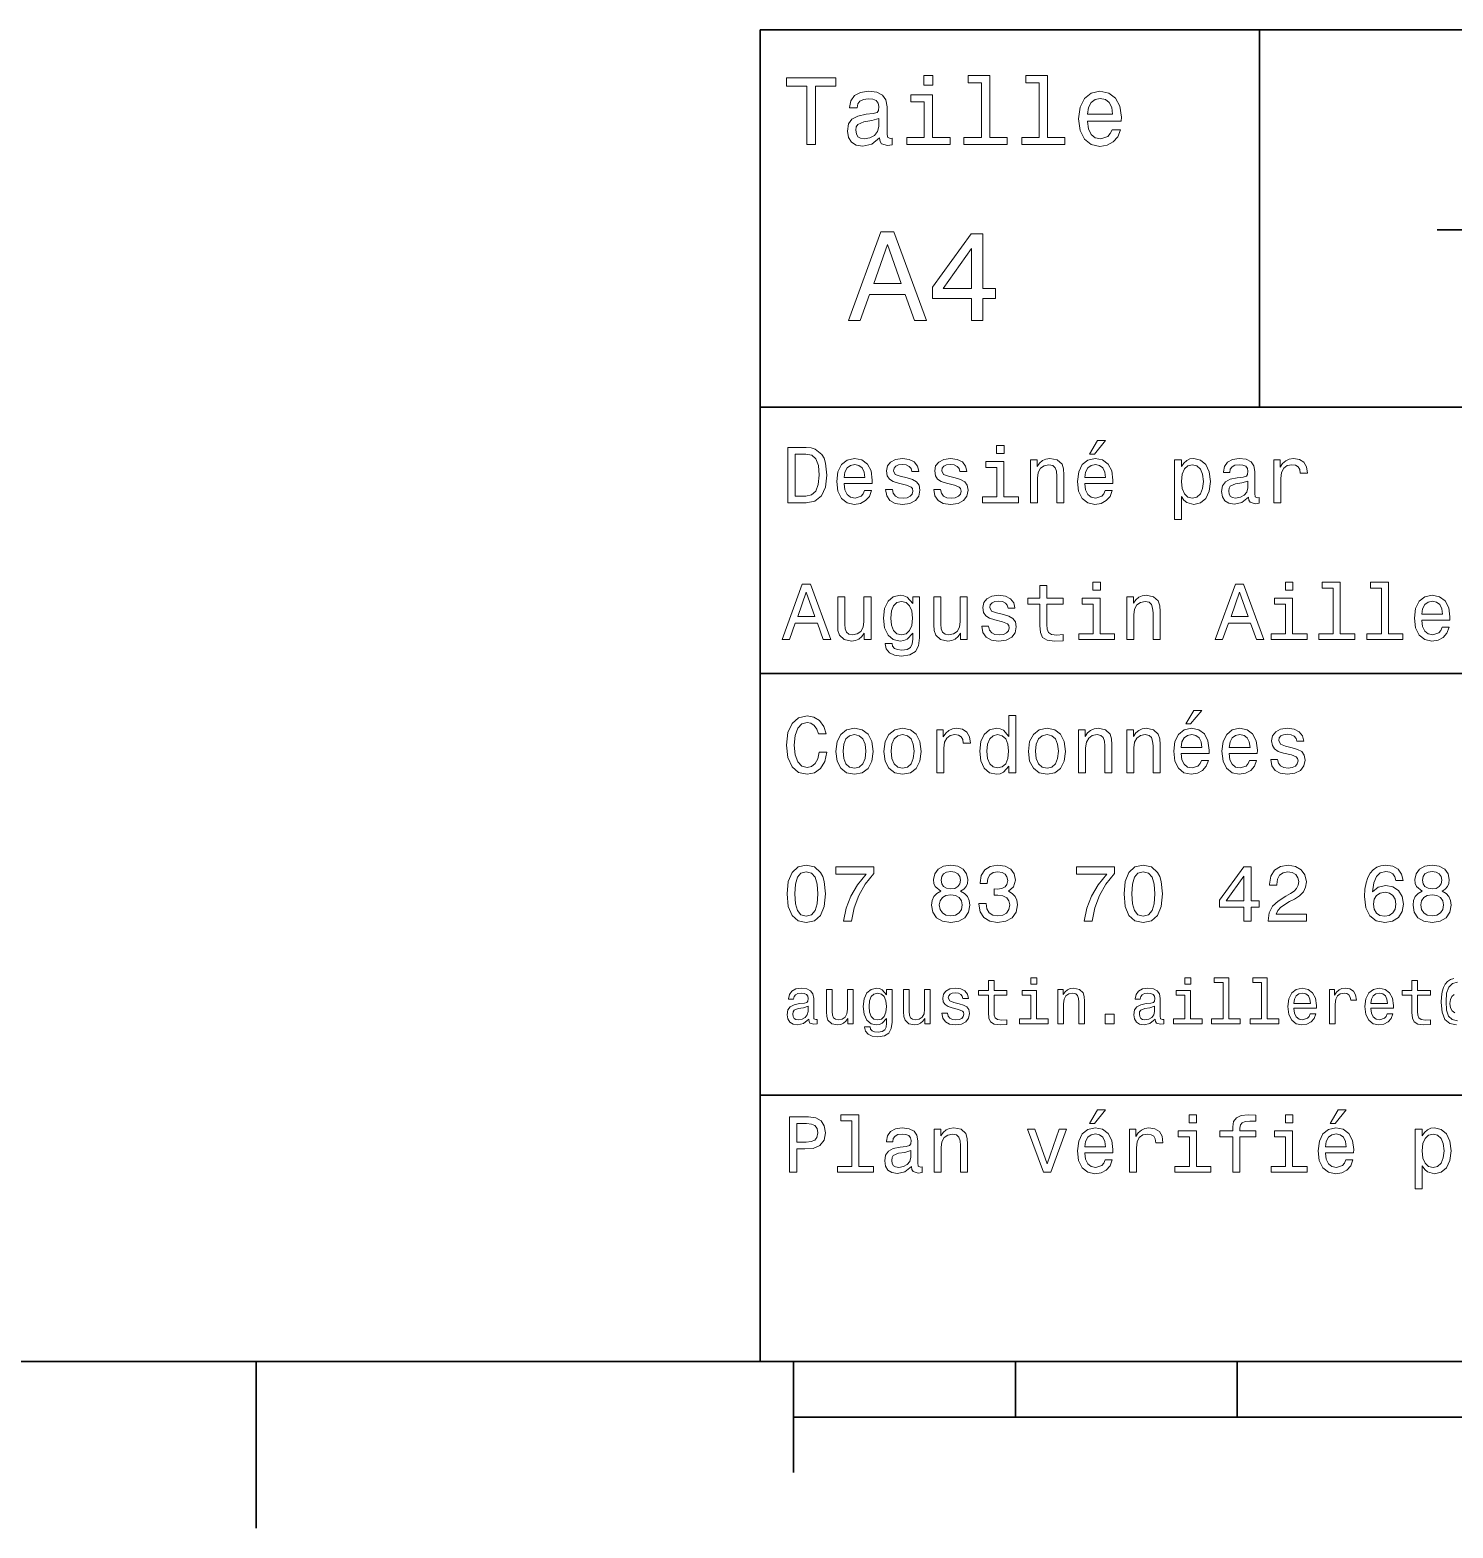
# Model space of a CAD drawing. Extents: x 0 to 297, y 0 to 210.
# Drawn here: x 64.1 to 128.2, y 2.5 to 70 of the extents above; entities that cross this region are included whole.
import ezdxf

# ---------------------------------------------------------------- set-up
doc = ezdxf.new("R2010")
doc.units = 0

msp = doc.modelspace()

# ---------------------------------------------------------------- linework, layer by layer
at = {"color": 7, "lineweight": 35}
for p, q in [((97, 10), (97, 70)), ((97, 70), (287, 70)), ((127.5, 61), (148.5, 61)), ((97, 53), (162, 53)), ((97, 41), (162, 41)), ((97, 22), (162, 22)), ((10, 10), (287, 10)), ((97, 10), (287, 10)), ((98.5, 7.5), (198.5, 7.5))]:
    msp.add_line(p, q, dxfattribs=at)
at = {"color": 7, "lineweight": 35, "ltscale": 0.425}
msp.add_line((119.5, 53), (119.5, 70), dxfattribs=at)
at = {"color": 7, "lineweight": 35, "ltscale": 0.1875}
msp.add_line((74.300003, 10), (74.300003, 2.5), dxfattribs=at)
at = {"color": 7, "lineweight": 35, "ltscale": 0.125}
msp.add_line((98.5, 10), (98.5, 5), dxfattribs=at)
at = {"color": 7, "lineweight": 35, "ltscale": 0.0625}
for p, q in [((108.5, 10), (108.5, 7.5)), ((118.5, 10), (118.5, 7.5))]:
    msp.add_line(p, q, dxfattribs=at)
at = {"color": 7, "lineweight": 13}
for points in [[(99.102303, 64.837173), (99.5, 64.837173), (99.5, 67.47406), (100.407784, 67.47406), (100.407784, 67.837173), (98.190201, 67.837173), (98.190201, 67.47406), (99.102303, 67.47406)], [(104.786743, 67.940918), (104.384727, 67.940918), (104.384727, 67.508644), (104.786743, 67.508644)], [(106.969742, 67.621033), (106.969742, 65.157059), (106.187317, 65.157059), (106.187317, 64.837173), (108.128242, 64.837173), (108.128242, 65.157059), (107.350143, 65.157059), (107.350143, 67.940918), (106.373199, 67.940918), (106.373199, 67.621033)], [(109.572044, 67.621033), (109.572044, 65.157059), (108.789627, 65.157059), (108.789627, 64.837173), (110.730545, 64.837173), (110.730545, 65.157059), (109.952454, 65.157059), (109.952454, 67.940918), (108.975502, 67.940918), (108.975502, 67.621033)], [(102.387611, 65.139771), (102.387611, 65.126801), (102.409225, 64.979828), (102.47406, 64.876076), (102.746399, 64.793945), (102.958214, 64.828529), (102.958214, 65.122475), (102.867432, 65.109505), (102.746399, 65.165703), (102.724785, 65.338615), (102.724785, 66.540344), (102.672913, 66.84726), (102.521614, 67.0634), (102.257927, 67.193085), (101.886169, 67.240631), (101.523056, 67.188759), (101.255043, 67.041786), (101.086456, 66.812675), (101.030258, 66.510086), (101.030258, 66.484146), (101.371758, 66.484146), (101.402016, 66.665703), (101.497116, 66.795387), (101.65274, 66.873199), (101.873199, 66.903458), (102.085014, 66.881844), (102.236313, 66.817001), (102.327087, 66.704605), (102.357346, 66.548988), (102.340057, 66.367432), (102.270897, 66.276657), (102.097984, 66.233429), (101.773773, 66.198845), (101.402016, 66.121033), (101.138329, 65.982704), (100.982712, 65.766571), (100.935158, 65.446686), (100.978386, 65.161385), (101.112389, 64.949562), (101.328529, 64.815559), (101.626801, 64.768013), (102.028816, 64.858788)], [(104.773773, 65.157059), (104.773773, 67.080688), (103.796829, 67.080688), (103.796829, 66.756485), (104.393372, 66.756485), (104.393372, 65.157059), (103.615273, 65.157059), (103.615273, 64.837173), (105.560516, 64.837173), (105.560516, 65.157059)], [(111.750717, 65.887604), (113.272339, 65.887604), (113.276657, 66.064842), (113.207497, 66.561958), (113.017288, 66.933716), (112.714699, 67.158501), (112.312683, 67.240631), (111.919312, 67.154175), (111.616714, 66.912102), (111.422188, 66.51873), (111.353027, 66), (111.41787, 65.4683), (111.612396, 65.079247), (111.91066, 64.837173), (112.299713, 64.755043), (112.636887, 64.811234), (112.913544, 64.958214), (113.116714, 65.191643), (113.233429, 65.502876), (112.857346, 65.502876), (112.779541, 65.329971), (112.667145, 65.200287), (112.34726, 65.096542), (112.100868, 65.144089), (111.914986, 65.295387), (111.793945, 65.541786), (111.750717, 65.874634)], [(111.750717, 66.207489), (111.798271, 66.50576), (111.914986, 66.726219), (112.092216, 66.860229), (112.325653, 66.907776), (112.554756, 66.860229), (112.731987, 66.726219), (112.840057, 66.50576), (112.878967, 66.207489)], [(102.344383, 65.649857), (102.292511, 65.425072), (102.154182, 65.252159), (101.946686, 65.139771), (101.691643, 65.100861), (101.527374, 65.122475), (101.41066, 65.191643), (101.337173, 65.312675), (101.315559, 65.481262), (101.332855, 65.632561), (101.402016, 65.740631), (101.678673, 65.861671), (102.028816, 65.913544), (102.344383, 66.017288)], [(100.982712, 56.9049), (101.51297, 56.9049), (101.933716, 58.080692), (103.530258, 58.080692), (103.951012, 56.9049), (104.492798, 56.9049), (103.028816, 60.910664), (102.440926, 60.910664)], [(106.521614, 56.9049), (107.040344, 56.9049), (107.040344, 57.896255), (107.610954, 57.896255), (107.610954, 58.357349), (107.040344, 58.357349), (107.040344, 60.818443), (106.515854, 60.818443), (104.763687, 58.403458), (104.763687, 57.896255), (106.521614, 57.896255)], [(102.118156, 58.570606), (102.734871, 60.334293), (103.351585, 58.570606)], [(105.247841, 58.357349), (106.521614, 60.149857), (106.521614, 58.357349)], [(111.84726, 50.88797), (112.059799, 50.88797), (112.560516, 51.500362), (112.207489, 51.500362)], [(99.080688, 51.190563), (98.248558, 51.190563), (98.248558, 48.690563), (99.080688, 48.690563), (99.473343, 48.769814), (99.765129, 49.011169), (99.945244, 49.40382), (100.010086, 49.940563), (99.952446, 50.488113), (99.880402, 50.70425), (99.779541, 50.877163), (99.487755, 51.111313), (99.296829, 51.168949)], [(99.055473, 50.891571), (99.329254, 50.837536), (99.516571, 50.671829), (99.628242, 50.376442), (99.664268, 49.940563), (99.624641, 49.519093), (99.51297, 49.223705), (99.322044, 49.047192), (99.055473, 48.989555), (98.583572, 48.989555), (98.583572, 50.891571)], [(100.784584, 49.565922), (102.052597, 49.565922), (102.056198, 49.713619), (101.998558, 50.127884), (101.840057, 50.437683), (101.587898, 50.625), (101.252884, 50.693443), (100.925072, 50.621399), (100.672913, 50.41967), (100.510803, 50.091862), (100.453171, 49.659584), (100.507202, 49.216499), (100.669312, 48.892292), (100.91787, 48.690563), (101.242073, 48.62212), (101.523056, 48.668949), (101.753601, 48.791428), (101.922913, 48.98595), (102.020172, 49.245319), (101.706772, 49.245319), (101.64193, 49.101227), (101.548271, 48.993156), (101.2817, 48.9067), (101.07637, 48.946327), (100.921471, 49.072407), (100.820602, 49.27774), (100.784584, 49.555115)], [(103.623199, 49.818085), (103.317001, 49.890129), (103.090057, 49.972984), (103.014412, 50.142292), (103.036026, 50.261169), (103.111671, 50.347622), (103.234146, 50.401657), (103.41066, 50.423271), (103.579971, 50.401657), (103.713257, 50.336815), (103.799713, 50.239555), (103.835732, 50.109871), (104.145531, 50.109871), (104.145531, 50.117077), (104.091499, 50.351227), (103.943802, 50.534943), (103.713257, 50.650219), (103.41066, 50.693443), (103.104469, 50.650219), (102.881126, 50.531342), (102.740631, 50.354828), (102.697403, 50.131485), (102.729828, 49.915348), (102.830688, 49.76405), (102.996399, 49.655983), (103.237755, 49.580334), (103.590775, 49.493877), (103.806915, 49.40382), (103.864555, 49.331772), (103.886169, 49.223705), (103.853745, 49.09042), (103.767288, 48.989555), (103.626801, 48.924713), (103.439484, 48.903099), (103.241356, 48.924713), (103.09726, 49.000362), (103, 49.122841), (102.960373, 49.292149), (102.654175, 49.292149), (102.704613, 49.003963), (102.852303, 48.795029), (103.086456, 48.668949), (103.41066, 48.62212), (103.749283, 48.668949), (103.997841, 48.795029), (104.149139, 48.996758), (104.203171, 49.259727), (104.163544, 49.486671), (104.051872, 49.641571), (103.868156, 49.742435)], [(105.791786, 49.818085), (105.485588, 49.890129), (105.258644, 49.972984), (105.182999, 50.142292), (105.204613, 50.261169), (105.280258, 50.347622), (105.40274, 50.401657), (105.579254, 50.423271), (105.748558, 50.401657), (105.881844, 50.336815), (105.9683, 50.239555), (106.004326, 50.109871), (106.314117, 50.109871), (106.314117, 50.117077), (106.260086, 50.351227), (106.112396, 50.534943), (105.881844, 50.650219), (105.579254, 50.693443), (105.273056, 50.650219), (105.049713, 50.531342), (104.909225, 50.354828), (104.865997, 50.131485), (104.898415, 49.915348), (104.999283, 49.76405), (105.164986, 49.655983), (105.406342, 49.580334), (105.759369, 49.493877), (105.975502, 49.40382), (106.033142, 49.331772), (106.054756, 49.223705), (106.022339, 49.09042), (105.935883, 48.989555), (105.795387, 48.924713), (105.60807, 48.903099), (105.409943, 48.924713), (105.265854, 49.000362), (105.168587, 49.122841), (105.12896, 49.292149), (104.822769, 49.292149), (104.873199, 49.003963), (105.020897, 48.795029), (105.255043, 48.668949), (105.579254, 48.62212), (105.91787, 48.668949), (106.166428, 48.795029), (106.317726, 48.996758), (106.371758, 49.259727), (106.33213, 49.486671), (106.220459, 49.641571), (106.036743, 49.742435)], [(107.992798, 51.27702), (107.657784, 51.27702), (107.657784, 50.916786), (107.992798, 50.916786)], [(109.181557, 48.690563), (109.498558, 48.690563), (109.498558, 49.807278), (109.530983, 50.063042), (109.635445, 50.250362), (109.797546, 50.365635), (110.013687, 50.408863), (110.1866, 50.372841), (110.29467, 50.275578), (110.348701, 50.113472), (110.366714, 49.897335), (110.366714, 48.690563), (110.683716, 48.690563), (110.683716, 49.962177), (110.669312, 50.217941), (110.604469, 50.430477), (110.39193, 50.625), (110.060516, 50.693443), (109.876801, 50.668228), (109.721901, 50.599785), (109.588615, 50.484512), (109.484146, 50.329613), (109.484146, 50.625), (109.181557, 50.625)], [(111.627518, 49.565922), (112.895531, 49.565922), (112.899132, 49.713619), (112.841499, 50.127884), (112.682999, 50.437683), (112.430832, 50.625), (112.095825, 50.693443), (111.768013, 50.621399), (111.515854, 50.41967), (111.353745, 50.091862), (111.296112, 49.659584), (111.350143, 49.216499), (111.512245, 48.892292), (111.760803, 48.690563), (112.085014, 48.62212), (112.365997, 48.668949), (112.596542, 48.791428), (112.765854, 48.98595), (112.863113, 49.245319), (112.549713, 49.245319), (112.484871, 49.101227), (112.391212, 48.993156), (112.124641, 48.9067), (111.919312, 48.946327), (111.764412, 49.072407), (111.663544, 49.27774), (111.627518, 49.555115)], [(115.986313, 50.326012), (115.986313, 50.625), (115.669312, 50.625), (115.669312, 47.941284), (115.986313, 47.941284), (115.986313, 48.98595), (116.097984, 48.816643), (116.22406, 48.704971), (116.541069, 48.62212), (116.843658, 48.690563), (117.081413, 48.895893), (117.236313, 49.2201), (117.293945, 49.659584), (117.236313, 50.095463), (117.081413, 50.41967), (116.843658, 50.621399), (116.541069, 50.693443), (116.368156, 50.671829), (116.220459, 50.603386), (116.094383, 50.488113)], [(119.005043, 48.942726), (119.005043, 48.931919), (119.023056, 48.809441), (119.077087, 48.722984), (119.304031, 48.654541), (119.480545, 48.683357), (119.480545, 48.928314), (119.4049, 48.917507), (119.304031, 48.96434), (119.286026, 49.108429), (119.286026, 50.109871), (119.242798, 50.365635), (119.116714, 50.54575), (118.896973, 50.65382), (118.587173, 50.693443), (118.284584, 50.650219), (118.061241, 50.52774), (117.920746, 50.336815), (117.873917, 50.084656), (117.873917, 50.063042), (118.158501, 50.063042), (118.183716, 50.21434), (118.26297, 50.322407), (118.392654, 50.387249), (118.57637, 50.412464), (118.752884, 50.394455), (118.878967, 50.34042), (118.954613, 50.246758), (118.979828, 50.117077), (118.965416, 49.965778), (118.907784, 49.890129), (118.763687, 49.854107), (118.493515, 49.825291), (118.183716, 49.760448), (117.963974, 49.645176), (117.834297, 49.465057), (117.79467, 49.19849), (117.830688, 48.960735), (117.942368, 48.784222), (118.122482, 48.67255), (118.37104, 48.632927), (118.706055, 48.708576)], [(120.143372, 48.690563), (120.460373, 48.690563), (120.460373, 49.796471), (120.492798, 50.063042), (120.590057, 50.253963), (120.748558, 50.369236), (120.961098, 50.408863), (121.119598, 50.383648), (121.238472, 50.3116), (121.310516, 50.189121), (121.335739, 50.023415), (121.656342, 50.023415), (121.613113, 50.315205), (121.49424, 50.524136), (121.296112, 50.650219), (121.02594, 50.693443), (120.842224, 50.664627), (120.683716, 50.592579), (120.543228, 50.4701), (120.431557, 50.304398), (120.431557, 50.625), (120.143372, 50.625)], [(100.784584, 49.832493), (100.824211, 50.081055), (100.921471, 50.264771), (101.069168, 50.376442), (101.263687, 50.416069), (101.454613, 50.376442), (101.602303, 50.264771), (101.69236, 50.081055), (101.724785, 49.832493)], [(107.981987, 48.957134), (107.981987, 50.560158), (107.16787, 50.560158), (107.16787, 50.289986), (107.664986, 50.289986), (107.664986, 48.957134), (107.016571, 48.957134), (107.016571, 48.690563), (108.637611, 48.690563), (108.637611, 48.957134)], [(111.627518, 49.832493), (111.667145, 50.081055), (111.764412, 50.264771), (111.912102, 50.376442), (112.106628, 50.416069), (112.297546, 50.376442), (112.445244, 50.264771), (112.535301, 50.081055), (112.567726, 49.832493)], [(116.48703, 48.9067), (116.274498, 48.953533), (116.119598, 49.097622), (116.022339, 49.331772), (115.989914, 49.659584), (116.022339, 49.983791), (116.119598, 50.217941), (116.274498, 50.358429), (116.48703, 50.408863), (116.681557, 50.358429), (116.836456, 50.21434), (116.933716, 49.98019), (116.969742, 49.659584), (116.933716, 49.335377), (116.836456, 49.097622), (116.681557, 48.953533)], [(118.969025, 49.367798), (118.925797, 49.180477), (118.810516, 49.036385), (118.637611, 48.942726), (118.425072, 48.910305), (118.288185, 48.928314), (118.190926, 48.98595), (118.129684, 49.086815), (118.111671, 49.227306), (118.126083, 49.353386), (118.183716, 49.443443), (118.414268, 49.544312), (118.706055, 49.587536), (118.969025, 49.673992)], [(97.989197, 42.530979), (98.320602, 42.530979), (98.583572, 43.26585), (99.581413, 43.26585), (99.844383, 42.530979), (100.182999, 42.530979), (99.268013, 45.03458), (98.900574, 45.03458)], [(98.698845, 43.572044), (99.084297, 44.674351), (99.469742, 43.572044)], [(109.606628, 44.130402), (109.606628, 43.161381), (109.628242, 42.84798), (109.729111, 42.631844), (109.930832, 42.505764), (110.273056, 42.462536), (110.647697, 42.480545), (110.647697, 42.754322), (110.373917, 42.732708), (110.125359, 42.761528), (109.992073, 42.851585), (109.934441, 43.00288), (109.92363, 43.215416), (109.92363, 44.130402), (110.647697, 44.130402), (110.647697, 44.400574), (109.92363, 44.400574), (109.92363, 44.966137), (109.606628, 44.966137), (109.606628, 44.400574), (109.059074, 44.400574), (109.059074, 44.130402)], [(112.329971, 45.117435), (111.994957, 45.117435), (111.994957, 44.757202), (112.329971, 44.757202)], [(117.506485, 42.530979), (117.837898, 42.530979), (118.100868, 43.26585), (119.098701, 43.26585), (119.361671, 42.530979), (119.700287, 42.530979), (118.785301, 45.03458), (118.41787, 45.03458)], [(118.216141, 43.572044), (118.601585, 44.674351), (118.98703, 43.572044)], [(121.004326, 45.117435), (120.669312, 45.117435), (120.669312, 44.757202), (121.004326, 44.757202)], [(122.823486, 44.850864), (122.823486, 42.79755), (122.171471, 42.79755), (122.171471, 42.530979), (123.78891, 42.530979), (123.78891, 42.79755), (123.140488, 42.79755), (123.140488, 45.117435), (122.32637, 45.117435), (122.32637, 44.850864)], [(124.992081, 44.850864), (124.992081, 42.79755), (124.340057, 42.79755), (124.340057, 42.530979), (125.957497, 42.530979), (125.957497, 42.79755), (125.309082, 42.79755), (125.309082, 45.117435), (124.494965, 45.117435), (124.494965, 44.850864)], [(101.998558, 44.465416), (101.681557, 44.465416), (101.681557, 43.348701), (101.645531, 43.089336), (101.541069, 42.902016), (101.37896, 42.786743), (101.166428, 42.750721), (100.997116, 42.779537), (100.889046, 42.865993), (100.827812, 43.013687), (100.8134, 43.222622), (100.8134, 44.465416), (100.496399, 44.465416), (100.496399, 43.193802), (100.507202, 42.938038), (100.575645, 42.725502), (100.784584, 42.530979), (101.119598, 42.462536), (101.299713, 42.487751), (101.454613, 42.552593), (101.587898, 42.664265), (101.695969, 42.826366), (101.695969, 42.530979), (101.998558, 42.530979)], [(104.181557, 42.617435), (104.181557, 44.465416), (103.87896, 44.465416), (103.87896, 44.152016), (103.630402, 44.4366), (103.479111, 44.508644), (103.309799, 44.533859), (103.003601, 44.461815), (102.765854, 44.260086), (102.610954, 43.935879), (102.556915, 43.5), (102.610954, 43.060516), (102.765854, 42.736309), (103.003601, 42.530979), (103.309799, 42.462536), (103.482712, 42.487751), (103.626801, 42.552593), (103.87896, 42.826366), (103.87896, 42.552593), (103.850143, 42.336456), (103.770897, 42.181557), (103.619598, 42.091499), (103.392654, 42.059078), (103.194527, 42.080692), (103.054031, 42.134727), (102.971184, 42.228386), (102.945969, 42.354465), (102.639771, 42.354465), (102.639771, 42.340057), (102.6866, 42.109509), (102.830688, 41.9366), (103.061241, 41.824928), (103.374641, 41.785301), (103.749283, 41.839336), (103.997841, 41.990635), (104.138329, 42.253601)], [(102.884727, 43.5), (102.917145, 43.820606), (103.014412, 44.058357), (103.165703, 44.198845), (103.367432, 44.249279), (103.579971, 44.198845), (103.738472, 44.058357), (103.835732, 43.820606), (103.871758, 43.5), (103.835732, 43.172188), (103.738472, 42.938038), (103.579971, 42.793949), (103.367432, 42.747116), (103.165703, 42.793949), (103.014412, 42.938038), (102.917145, 43.175793)], [(106.335739, 44.465416), (106.01873, 44.465416), (106.01873, 43.348701), (105.982712, 43.089336), (105.878242, 42.902016), (105.716141, 42.786743), (105.503601, 42.750721), (105.334297, 42.779537), (105.226227, 42.865993), (105.164986, 43.013687), (105.150574, 43.222622), (105.150574, 44.465416), (104.833572, 44.465416), (104.833572, 43.193802), (104.844383, 42.938038), (104.912827, 42.725502), (105.121758, 42.530979), (105.456772, 42.462536), (105.636887, 42.487751), (105.791786, 42.552593), (105.925072, 42.664265), (106.033142, 42.826366), (106.033142, 42.530979), (106.335739, 42.530979)], [(107.960373, 43.658501), (107.654175, 43.730545), (107.427231, 43.8134), (107.351585, 43.982708), (107.373199, 44.101585), (107.448845, 44.188038), (107.571327, 44.242073), (107.747841, 44.263687), (107.917145, 44.242073), (108.05043, 44.177231), (108.136887, 44.079971), (108.172913, 43.950287), (108.482712, 43.950287), (108.482712, 43.957493), (108.428673, 44.191643), (108.280983, 44.375359), (108.05043, 44.490635), (107.747841, 44.533859), (107.441643, 44.490635), (107.2183, 44.371758), (107.077812, 44.195244), (107.034584, 43.971901), (107.067001, 43.755764), (107.16787, 43.604465), (107.333572, 43.496399), (107.574928, 43.42075), (107.927956, 43.334293), (108.144089, 43.244236), (108.201729, 43.172188), (108.223343, 43.064121), (108.190926, 42.930836), (108.104469, 42.829971), (107.963974, 42.765129), (107.776657, 42.743515), (107.578529, 42.765129), (107.434441, 42.840778), (107.337173, 42.963257), (107.297546, 43.132565), (106.991356, 43.132565), (107.041786, 42.844379), (107.189484, 42.635445), (107.42363, 42.509365), (107.747841, 42.462536), (108.086456, 42.509365), (108.335014, 42.635445), (108.486313, 42.837173), (108.540344, 43.100143), (108.500717, 43.327087), (108.389053, 43.481987), (108.20533, 43.582851)], [(112.319168, 42.79755), (112.319168, 44.400574), (111.505043, 44.400574), (111.505043, 44.130402), (112.002159, 44.130402), (112.002159, 42.79755), (111.353745, 42.79755), (111.353745, 42.530979), (112.974785, 42.530979), (112.974785, 42.79755)], [(113.51873, 42.530979), (113.835732, 42.530979), (113.835732, 43.647694), (113.868156, 43.903458), (113.972626, 44.090778), (114.134727, 44.206051), (114.350861, 44.249279), (114.523773, 44.213257), (114.631844, 44.115993), (114.685883, 43.953888), (114.703888, 43.737751), (114.703888, 42.530979), (115.020889, 42.530979), (115.020889, 43.802593), (115.006485, 44.058357), (114.941643, 44.270893), (114.729111, 44.465416), (114.39769, 44.533859), (114.213974, 44.508644), (114.059082, 44.440201), (113.925789, 44.324928), (113.821327, 44.170029), (113.821327, 44.465416), (113.51873, 44.465416)], [(120.993515, 42.79755), (120.993515, 44.400574), (120.179398, 44.400574), (120.179398, 44.130402), (120.676514, 44.130402), (120.676514, 42.79755), (120.028099, 42.79755), (120.028099, 42.530979), (121.649139, 42.530979), (121.649139, 42.79755)], [(126.80764, 43.406338), (128.075653, 43.406338), (128.079254, 43.554035), (128.021622, 43.9683), (127.863113, 44.278099), (127.610954, 44.465416), (127.27594, 44.533859), (126.948135, 44.461815), (126.695969, 44.260086), (126.533867, 43.932278), (126.476227, 43.5), (126.530266, 43.056915), (126.692368, 42.732708), (126.940926, 42.530979), (127.265137, 42.462536), (127.546112, 42.509365), (127.776657, 42.631844), (127.945969, 42.826366), (128.043228, 43.085735), (127.729828, 43.085735), (127.664993, 42.941643), (127.571327, 42.833572), (127.304756, 42.747116), (127.099426, 42.786743), (126.944527, 42.912823), (126.843666, 43.118156), (126.80764, 43.395531)], [(126.80764, 43.672909), (126.847267, 43.921471), (126.944527, 44.105186), (127.092224, 44.216858), (127.286743, 44.256485), (127.477669, 44.216858), (127.625366, 44.105186), (127.715424, 43.921471), (127.747841, 43.672909)], [(116.184441, 38.728386), (116.396973, 38.728386), (116.897697, 39.340778), (116.54467, 39.340778)], [(99.66787, 37.460373), (99.595818, 37.15778), (99.476944, 36.941643), (99.311241, 36.808357), (99.116714, 36.765129), (98.882568, 36.829971), (98.698845, 37.024494), (98.57637, 37.341499), (98.536743, 37.780979), (98.57637, 38.216858), (98.695244, 38.537464), (98.87896, 38.731987), (99.116714, 38.80043), (99.289627, 38.764408), (99.437317, 38.663544), (99.552597, 38.501442), (99.631844, 38.278099), (99.97406, 38.278099), (99.865997, 38.620316), (99.678673, 38.879681), (99.422913, 39.041786), (99.116714, 39.099422), (98.734871, 39.009365), (98.443085, 38.757202), (98.25576, 38.342937), (98.190926, 37.780979), (98.25576, 37.219021), (98.443085, 36.804756), (98.734871, 36.548992), (99.116714, 36.462536), (99.451729, 36.530979), (99.721901, 36.721901), (99.912827, 37.035301), (100.013687, 37.460373)], [(100.413544, 37.496399), (100.471184, 37.056915), (100.636887, 36.732708), (100.899857, 36.530979), (101.252884, 36.462536), (101.602303, 36.530979), (101.865273, 36.729107), (102.030983, 37.053314), (102.092216, 37.496399), (102.030983, 37.935879), (101.865273, 38.263687), (101.602303, 38.461815), (101.252884, 38.533859), (100.899857, 38.461815), (100.636887, 38.260086), (100.471184, 37.935879)], [(102.58213, 37.496399), (102.639771, 37.056915), (102.805473, 36.732708), (103.068443, 36.530979), (103.421471, 36.462536), (103.770897, 36.530979), (104.033859, 36.729107), (104.19957, 37.053314), (104.260803, 37.496399), (104.19957, 37.935879), (104.033859, 38.263687), (103.770897, 38.461815), (103.421471, 38.533859), (103.068443, 38.461815), (102.805473, 38.260086), (102.639771, 37.935879)], [(104.963257, 36.530979), (105.280258, 36.530979), (105.280258, 37.636887), (105.312683, 37.903458), (105.409943, 38.094379), (105.568443, 38.209652), (105.780983, 38.249279), (105.939484, 38.224064), (106.058357, 38.152016), (106.130402, 38.029537), (106.155617, 37.863831), (106.476227, 37.863831), (106.432999, 38.155621), (106.314117, 38.364552), (106.115997, 38.490635), (105.845825, 38.533859), (105.662102, 38.505043), (105.503601, 38.432995), (105.363113, 38.310516), (105.251442, 38.144814), (105.251442, 38.465416), (104.963257, 38.465416)], [(108.201729, 36.829971), (108.201729, 36.530979), (108.51873, 36.530979), (108.51873, 39.117435), (108.20533, 39.117435), (108.20533, 38.170029), (107.963974, 38.443802), (107.816284, 38.508644), (107.646973, 38.533859), (107.340775, 38.461815), (107.103027, 38.260086), (106.948128, 37.935879), (106.894089, 37.5), (106.948128, 37.064121), (107.103027, 36.736309), (107.340775, 36.530979), (107.646973, 36.462536), (107.816284, 36.487751), (107.967575, 36.552593)], [(109.087898, 37.496399), (109.145531, 37.056915), (109.311241, 36.732708), (109.574203, 36.530979), (109.927231, 36.462536), (110.276657, 36.530979), (110.539627, 36.729107), (110.70533, 37.053314), (110.766571, 37.496399), (110.70533, 37.935879), (110.539627, 38.263687), (110.276657, 38.461815), (109.927231, 38.533859), (109.574203, 38.461815), (109.311241, 38.260086), (109.145531, 37.935879)], [(111.350143, 36.530979), (111.667145, 36.530979), (111.667145, 37.647694), (111.69957, 37.903458), (111.804031, 38.090778), (111.966141, 38.206051), (112.182274, 38.249279), (112.355186, 38.213257), (112.463257, 38.115993), (112.517288, 37.953888), (112.535301, 37.737751), (112.535301, 36.530979), (112.852303, 36.530979), (112.852303, 37.802593), (112.837898, 38.058357), (112.773056, 38.270893), (112.560516, 38.465416), (112.229103, 38.533859), (112.045387, 38.508644), (111.890488, 38.440201), (111.757202, 38.324928), (111.65274, 38.170029), (111.65274, 38.465416), (111.350143, 38.465416)], [(113.51873, 36.530979), (113.835732, 36.530979), (113.835732, 37.647694), (113.868156, 37.903458), (113.972626, 38.090778), (114.134727, 38.206051), (114.350861, 38.249279), (114.523773, 38.213257), (114.631844, 38.115993), (114.685883, 37.953888), (114.703888, 37.737751), (114.703888, 36.530979), (115.020889, 36.530979), (115.020889, 37.802593), (115.006485, 38.058357), (114.941643, 38.270893), (114.729111, 38.465416), (114.39769, 38.533859), (114.213974, 38.508644), (114.059082, 38.440201), (113.925789, 38.324928), (113.821327, 38.170029), (113.821327, 38.465416), (113.51873, 38.465416)], [(115.964699, 37.406338), (117.232712, 37.406338), (117.236313, 37.554035), (117.178673, 37.9683), (117.020172, 38.278099), (116.768013, 38.465416), (116.432999, 38.533859), (116.105186, 38.461815), (115.853027, 38.260086), (115.690918, 37.932278), (115.633286, 37.5), (115.687317, 37.056915), (115.849426, 36.732708), (116.097984, 36.530979), (116.422188, 36.462536), (116.703171, 36.509365), (116.933716, 36.631844), (117.103027, 36.826366), (117.200287, 37.085735), (116.886887, 37.085735), (116.822044, 36.941643), (116.728386, 36.833572), (116.461815, 36.747116), (116.256485, 36.786743), (116.101585, 36.912823), (116.000717, 37.118156), (115.964699, 37.395531)], [(118.133286, 37.406338), (119.401299, 37.406338), (119.4049, 37.554035), (119.34726, 37.9683), (119.188766, 38.278099), (118.9366, 38.465416), (118.601585, 38.533859), (118.273773, 38.461815), (118.021614, 38.260086), (117.859512, 37.932278), (117.801872, 37.5), (117.855911, 37.056915), (118.018013, 36.732708), (118.266571, 36.530979), (118.590775, 36.462536), (118.871758, 36.509365), (119.10231, 36.631844), (119.271614, 36.826366), (119.368881, 37.085735), (119.055481, 37.085735), (118.990631, 36.941643), (118.896973, 36.833572), (118.630402, 36.747116), (118.425072, 36.786743), (118.270172, 36.912823), (118.169312, 37.118156), (118.133286, 37.395531)], [(120.971901, 37.658501), (120.66571, 37.730545), (120.438766, 37.8134), (120.363113, 37.982708), (120.384727, 38.101585), (120.460373, 38.188038), (120.582855, 38.242073), (120.759369, 38.263687), (120.92868, 38.242073), (121.061966, 38.177231), (121.148415, 38.079971), (121.184441, 37.950287), (121.49424, 37.950287), (121.49424, 37.957493), (121.440201, 38.191643), (121.292511, 38.375359), (121.061966, 38.490635), (120.759369, 38.533859), (120.453171, 38.490635), (120.229828, 38.371758), (120.08934, 38.195244), (120.046112, 37.971901), (120.078529, 37.755764), (120.179398, 37.604465), (120.3451, 37.496399), (120.586456, 37.42075), (120.939484, 37.334293), (121.155624, 37.244236), (121.213257, 37.172188), (121.234871, 37.064121), (121.202454, 36.930836), (121.115997, 36.829971), (120.97551, 36.765129), (120.788185, 36.743515), (120.590057, 36.765129), (120.445969, 36.840778), (120.348709, 36.963257), (120.309082, 37.132565), (120.002884, 37.132565), (120.053314, 36.844379), (120.201012, 36.635445), (120.435158, 36.509365), (120.759369, 36.462536), (121.097984, 36.509365), (121.346542, 36.635445), (121.497841, 36.837173), (121.551872, 37.100143), (121.512253, 37.327087), (121.400574, 37.481987), (121.216858, 37.582851)], [(100.737755, 37.5), (100.770172, 37.824207), (100.87104, 38.058357), (101.033142, 38.20245), (101.252884, 38.25288), (101.469017, 38.20245), (101.631126, 38.061958), (101.731987, 37.824207), (101.768013, 37.5), (101.731987, 37.172188), (101.631126, 36.934437), (101.469017, 36.790344), (101.252884, 36.743515), (101.033142, 36.790344), (100.87104, 36.934437), (100.770172, 37.172188)], [(102.906342, 37.5), (102.938759, 37.824207), (103.039627, 38.058357), (103.201729, 38.20245), (103.421471, 38.25288), (103.637611, 38.20245), (103.799713, 38.061958), (103.900574, 37.824207), (103.9366, 37.5), (103.900574, 37.172188), (103.799713, 36.934437), (103.637611, 36.790344), (103.421471, 36.743515), (103.201729, 36.790344), (103.039627, 36.934437), (102.938759, 37.172188)], [(107.701012, 38.249279), (107.909943, 38.198845), (108.068443, 38.058357), (108.162102, 37.824207), (108.198128, 37.5), (108.162102, 37.172188), (108.068443, 36.938038), (107.909943, 36.793949), (107.701012, 36.747116), (107.502884, 36.793949), (107.351585, 36.938038), (107.250717, 37.175793), (107.2183, 37.5), (107.250717, 37.820606), (107.351585, 38.054756), (107.502884, 38.198845)], [(109.412102, 37.5), (109.444527, 37.824207), (109.545387, 38.058357), (109.707489, 38.20245), (109.927231, 38.25288), (110.143372, 38.20245), (110.305473, 38.061958), (110.406342, 37.824207), (110.44236, 37.5), (110.406342, 37.172188), (110.305473, 36.934437), (110.143372, 36.790344), (109.927231, 36.743515), (109.707489, 36.790344), (109.545387, 36.934437), (109.444527, 37.172188)], [(115.964699, 37.672909), (116.004318, 37.921471), (116.101585, 38.105186), (116.249283, 38.216858), (116.443802, 38.256485), (116.634727, 38.216858), (116.782425, 38.105186), (116.872482, 37.921471), (116.9049, 37.672909)], [(118.133286, 37.672909), (118.172913, 37.921471), (118.270172, 38.105186), (118.41787, 38.216858), (118.612396, 38.256485), (118.803314, 38.216858), (118.951012, 38.105186), (119.041069, 37.921471), (119.073486, 37.672909)], [(98.216141, 31.071325), (98.270172, 30.505762), (98.439484, 30.102304), (98.709656, 29.857347), (99.084297, 29.778097), (99.45533, 29.857347), (99.725502, 30.102304), (99.891212, 30.505762), (99.948845, 31.071325), (99.891212, 31.633286), (99.822769, 31.856628), (99.725502, 32.040344), (99.45533, 32.285301), (99.084297, 32.368156), (98.709656, 32.285301), (98.439484, 32.036743), (98.270172, 31.633286)], [(98.561958, 31.071325), (98.590775, 31.507204), (98.680832, 31.820604), (98.842941, 32.004322), (99.084297, 32.069164), (99.322044, 32.004322), (99.484146, 31.820604), (99.574211, 31.507204), (99.603027, 31.071325), (99.574211, 30.631844), (99.484146, 30.318443), (99.322044, 30.134726), (99.084297, 30.073486), (98.842941, 30.134726), (98.680832, 30.318443), (98.590775, 30.631844)], [(100.752159, 29.850143), (101.115997, 29.850143), (101.234871, 30.444523), (101.443802, 30.999279), (101.739197, 31.514408), (102.124641, 31.997118), (102.124641, 32.296108), (100.409943, 32.296108), (100.409943, 31.9683), (101.778816, 31.9683), (101.382568, 31.481987), (101.083572, 30.974062), (100.874641, 30.433718)], [(105.143372, 31.197405), (104.959656, 31.09654), (104.833572, 30.956051), (104.754326, 30.779539), (104.729111, 30.567001), (104.786743, 30.246397), (104.952454, 29.997837), (105.222626, 29.839336), (105.590057, 29.778097), (105.953888, 29.839336), (106.22406, 29.997837), (106.389771, 30.246397), (106.451012, 30.567001), (106.422188, 30.779539), (106.346542, 30.956051), (106.216858, 31.09654), (106.036743, 31.197405), (106.180832, 31.283861), (106.2817, 31.402737), (106.342941, 31.546829), (106.364555, 31.723343), (106.306915, 31.979107), (106.155617, 32.184437), (105.91066, 32.317722), (105.590057, 32.368156), (105.265854, 32.317722), (105.020897, 32.184437), (104.865997, 31.979107), (104.811958, 31.723343), (104.829971, 31.546829), (104.891212, 31.402737)], [(105.154182, 31.694523), (105.182999, 31.853025), (105.269455, 31.975504), (105.406342, 32.051151), (105.590057, 32.079971), (105.770172, 32.051151), (105.907059, 31.975504), (105.993515, 31.853025), (106.02594, 31.694523), (105.993515, 31.532419), (105.907059, 31.40634), (105.770172, 31.323486), (105.590057, 31.298271), (105.406342, 31.327089), (105.269455, 31.40634), (105.182999, 31.532419)], [(106.850861, 30.635447), (106.850861, 30.610229), (106.908501, 30.264408), (107.077812, 30.005043), (107.344383, 29.839336), (107.697403, 29.778097), (108.072044, 29.839336), (108.353027, 29.997837), (108.533142, 30.25), (108.597984, 30.574207), (108.569168, 30.786743), (108.489914, 30.959654), (108.360229, 31.092939), (108.187317, 31.190201), (108.421471, 31.384726), (108.504326, 31.694523), (108.450287, 31.975504), (108.295387, 32.188038), (108.043228, 32.321323), (107.697403, 32.368156), (107.373199, 32.310516), (107.124641, 32.152016), (106.96254, 31.899855), (106.908501, 31.56484), (106.908501, 31.539625), (107.229111, 31.539625), (107.257927, 31.770172), (107.351585, 31.935879), (107.502884, 32.036743), (107.715416, 32.072765), (107.90274, 32.043949), (108.039627, 31.9683), (108.122482, 31.845821), (108.1549, 31.680115), (108.122482, 31.503601), (108.036026, 31.384726), (107.884727, 31.312679), (107.679398, 31.291065), (107.538902, 31.294668), (107.538902, 31.010086), (107.715416, 31.01729), (107.94236, 30.984869), (108.111671, 30.898415), (108.21254, 30.757925), (108.248558, 30.574207), (108.208931, 30.365273), (108.104469, 30.210375), (107.938759, 30.113111), (107.719017, 30.08069), (107.492073, 30.116714), (107.32637, 30.224783), (107.221901, 30.397694), (107.182274, 30.635447)], [(111.5951, 29.850143), (111.958931, 29.850143), (112.077812, 30.444523), (112.286743, 30.999279), (112.58213, 31.514408), (112.967575, 31.997118), (112.967575, 32.296108), (111.252884, 32.296108), (111.252884, 31.9683), (112.621758, 31.9683), (112.225502, 31.481987), (111.926514, 30.974062), (111.717575, 30.433718)], [(113.396255, 31.071325), (113.450287, 30.505762), (113.619598, 30.102304), (113.889771, 29.857347), (114.264404, 29.778097), (114.635445, 29.857347), (114.905617, 30.102304), (115.071327, 30.505762), (115.12896, 31.071325), (115.071327, 31.633286), (115.002884, 31.856628), (114.905617, 32.040344), (114.635445, 32.285301), (114.264404, 32.368156), (113.889771, 32.285301), (113.619598, 32.036743), (113.450287, 31.633286)], [(113.742073, 31.071325), (113.770889, 31.507204), (113.860947, 31.820604), (114.023056, 32.004322), (114.264404, 32.069164), (114.502159, 32.004322), (114.664261, 31.820604), (114.754318, 31.507204), (114.783142, 31.071325), (114.754318, 30.631844), (114.664261, 30.318443), (114.502159, 30.134726), (114.264404, 30.073486), (114.023056, 30.134726), (113.860947, 30.318443), (113.770889, 30.631844)], [(118.799713, 29.850143), (119.123917, 29.850143), (119.123917, 30.46974), (119.480545, 30.46974), (119.480545, 30.757925), (119.123917, 30.757925), (119.123917, 32.296108), (118.796112, 32.296108), (117.701012, 30.786743), (117.701012, 30.46974), (118.799713, 30.46974)], [(118.003601, 30.757925), (118.799713, 31.878241), (118.799713, 30.757925)], [(119.891212, 29.850143), (121.609512, 29.850143), (121.609512, 30.159943), (120.251442, 30.159943), (120.327087, 30.32925), (120.456772, 30.46974), (120.856628, 30.725504), (121.069168, 30.833572), (121.306915, 30.988472), (121.476227, 31.168587), (121.573486, 31.381123), (121.609512, 31.622478), (121.548271, 31.925072), (121.378967, 32.162823), (121.119598, 32.314121), (120.784584, 32.368156), (120.438766, 32.306915), (120.175797, 32.137608), (120.006485, 31.867435), (119.948853, 31.510807), (119.948853, 31.460375), (120.276657, 31.460375), (120.276657, 31.489193), (120.309082, 31.73415), (120.406342, 31.914265), (120.561241, 32.029537), (120.766571, 32.069164), (120.97551, 32.033142), (121.130402, 31.943083), (121.23127, 31.802593), (121.267288, 31.62608), (121.242081, 31.460375), (121.17363, 31.319883), (121.058357, 31.197405), (120.899857, 31.089336), (120.687317, 30.974062), (120.334297, 30.750719), (120.085739, 30.512968), (119.938042, 30.224783), (119.891212, 29.86095)], [(125.971909, 31.676512), (125.903458, 31.9683), (125.744965, 32.184437), (125.5, 32.321323), (125.182999, 32.368156), (124.970467, 32.342937), (124.786743, 32.274494), (124.624641, 32.162823), (124.487755, 32.004322), (124.379684, 31.806194), (124.300438, 31.56484), (124.25, 31.280258), (124.235596, 30.959654), (124.293228, 30.448126), (124.469742, 30.077089), (124.754326, 29.853746), (125.143372, 29.778097), (125.492798, 29.842939), (125.759369, 30.012247), (125.932281, 30.278818), (125.993515, 30.617435), (125.932281, 30.959654), (125.766571, 31.222622), (125.510811, 31.388329), (125.19381, 31.445965), (124.851585, 31.373919), (124.595825, 31.168587), (124.649857, 31.56484), (124.765137, 31.849422), (124.94165, 32.01873), (125.1866, 32.076366), (125.366714, 32.04755), (125.503601, 31.971901), (125.593658, 31.845821), (125.640495, 31.676512)], [(126.829254, 31.197405), (126.645538, 31.09654), (126.519455, 30.956051), (126.440208, 30.779539), (126.414993, 30.567001), (126.472626, 30.246397), (126.638336, 29.997837), (126.908508, 29.839336), (127.27594, 29.778097), (127.639771, 29.839336), (127.909943, 29.997837), (128.075653, 30.246397), (128.136887, 30.567001), (128.108078, 30.779539), (128.032425, 30.956051), (127.90274, 31.09654), (127.722626, 31.197405), (127.866714, 31.283861), (127.967583, 31.402737), (128.028824, 31.546829), (128.05043, 31.723343), (127.992798, 31.979107), (127.841507, 32.184437), (127.596542, 32.317722), (127.27594, 32.368156), (126.951736, 32.317722), (126.706772, 32.184437), (126.55188, 31.979107), (126.497841, 31.723343), (126.515854, 31.546829), (126.577095, 31.402737)], [(126.840057, 31.694523), (126.868881, 31.853025), (126.955338, 31.975504), (127.092224, 32.051151), (127.27594, 32.079971), (127.456055, 32.051151), (127.592941, 31.975504), (127.679398, 31.853025), (127.711823, 31.694523), (127.679398, 31.532419), (127.592941, 31.40634), (127.456055, 31.323486), (127.27594, 31.298271), (127.092224, 31.327089), (126.955338, 31.40634), (126.868881, 31.532419)], [(125.644096, 30.613832), (125.604469, 30.386887), (125.503601, 30.213976), (125.341499, 30.098703), (125.139771, 30.062679), (124.927238, 30.098703), (124.765137, 30.210375), (124.660667, 30.383286), (124.628242, 30.610229), (124.664268, 30.833572), (124.765137, 31.002882), (124.93084, 31.11095), (125.154182, 31.150576), (125.348709, 31.11095), (125.503601, 31.006483), (125.604469, 30.837175)], [(105.074928, 30.574207), (105.107346, 30.765129), (105.211815, 30.909222), (105.373917, 31.002882), (105.590057, 31.035301), (105.802597, 31.002882), (105.964699, 30.909222), (106.069168, 30.765129), (106.105186, 30.574207), (106.069168, 30.368876), (105.964699, 30.213976), (105.802597, 30.113111), (105.590057, 30.08069), (105.373917, 30.113111), (105.211815, 30.213976), (105.107346, 30.368876)], [(126.760811, 30.574207), (126.793228, 30.765129), (126.897697, 30.909222), (127.059799, 31.002882), (127.27594, 31.035301), (127.48848, 31.002882), (127.650581, 30.909222), (127.755051, 30.765129), (127.791069, 30.574207), (127.755051, 30.368876), (127.650581, 30.213976), (127.48848, 30.113111), (127.27594, 30.08069), (127.059799, 30.113111), (126.897697, 30.213976), (126.793228, 30.368876)], [(107.285301, 26.504324), (107.285301, 25.729107), (107.302597, 25.478388), (107.383286, 25.305477), (107.54467, 25.204613), (107.818443, 25.170031), (108.118156, 25.184439), (108.118156, 25.40346), (107.899139, 25.386168), (107.700287, 25.409224), (107.593658, 25.48127), (107.547546, 25.602306), (107.538902, 25.772335), (107.538902, 26.504324), (108.118156, 26.504324), (108.118156, 26.720463), (107.538902, 26.720463), (107.538902, 27.172913), (107.285301, 27.172913), (107.285301, 26.720463), (106.84726, 26.720463), (106.84726, 26.504324)], [(109.463974, 27.293949), (109.195969, 27.293949), (109.195969, 27.005764), (109.463974, 27.005764)], [(116.403458, 27.293949), (116.135445, 27.293949), (116.135445, 27.005764), (116.403458, 27.005764)], [(117.858788, 27.080692), (117.858788, 25.438042), (117.337173, 25.438042), (117.337173, 25.224785), (118.631119, 25.224785), (118.631119, 25.438042), (118.112389, 25.438042), (118.112389, 27.293949), (117.46109, 27.293949), (117.46109, 27.080692)], [(119.593658, 27.080692), (119.593658, 25.438042), (119.072044, 25.438042), (119.072044, 25.224785), (120.365997, 25.224785), (120.365997, 25.438042), (119.84726, 25.438042), (119.84726, 27.293949), (119.195969, 27.293949), (119.195969, 27.080692)], [(126.368881, 26.504324), (126.368881, 25.729107), (126.386169, 25.478388), (126.466858, 25.305477), (126.628242, 25.204613), (126.902023, 25.170031), (127.201729, 25.184439), (127.201729, 25.40346), (126.982712, 25.386168), (126.783859, 25.409224), (126.677231, 25.48127), (126.631126, 25.602306), (126.622482, 25.772335), (126.622482, 26.504324), (127.201729, 26.504324), (127.201729, 26.720463), (126.622482, 26.720463), (126.622482, 27.172913), (126.368881, 27.172913), (126.368881, 26.720463), (125.93084, 26.720463), (125.93084, 26.504324)], [(99.190201, 25.426514), (99.190201, 25.417868), (99.204613, 25.319885), (99.247841, 25.250721), (99.429398, 25.195967), (99.570602, 25.219021), (99.570602, 25.414986), (99.510086, 25.406342), (99.429398, 25.443806), (99.414986, 25.559078), (99.414986, 26.360231), (99.380402, 26.564842), (99.279541, 26.708935), (99.103745, 26.795389), (98.855911, 26.827091), (98.613831, 26.792507), (98.435158, 26.694525), (98.322769, 26.541788), (98.285301, 26.340059), (98.285301, 26.322767), (98.51297, 26.322767), (98.533142, 26.443806), (98.596542, 26.53026), (98.700287, 26.582134), (98.84726, 26.602306), (98.988472, 26.587896), (99.08934, 26.54467), (99.149857, 26.469742), (99.170029, 26.365995), (99.158501, 26.244957), (99.112389, 26.184439), (98.997116, 26.155621), (98.780983, 26.132566), (98.533142, 26.080692), (98.357346, 25.988474), (98.253601, 25.844381), (98.221901, 25.631124), (98.250717, 25.440924), (98.340057, 25.299713), (98.484146, 25.210375), (98.682999, 25.178675), (98.951012, 25.239195)], [(101.198845, 26.772335), (100.945244, 26.772335), (100.945244, 25.878963), (100.916428, 25.671471), (100.832855, 25.521614), (100.703171, 25.429396), (100.533142, 25.400578), (100.397697, 25.423632), (100.311241, 25.492796), (100.262245, 25.610952), (100.250717, 25.778099), (100.250717, 26.772335), (99.997116, 26.772335), (99.997116, 25.755045), (100.00576, 25.550434), (100.060516, 25.380404), (100.227669, 25.224785), (100.495674, 25.170031), (100.639771, 25.190203), (100.763687, 25.242075), (100.870316, 25.331413), (100.956772, 25.461096), (100.956772, 25.224785), (101.198845, 25.224785)], [(102.945244, 25.293949), (102.945244, 26.772335), (102.703171, 26.772335), (102.703171, 26.521614), (102.504326, 26.749281), (102.383286, 26.806917), (102.247841, 26.827091), (102.002884, 26.769453), (101.812683, 26.60807), (101.688759, 26.348703), (101.645531, 26), (101.688759, 25.648417), (101.812683, 25.38905), (102.002884, 25.224785), (102.247841, 25.170031), (102.386169, 25.190203), (102.501442, 25.242075), (102.703171, 25.461096), (102.703171, 25.242075), (102.680115, 25.069166), (102.616714, 24.945246), (102.495674, 24.873199), (102.314117, 24.847263), (102.155617, 24.864553), (102.043228, 24.907782), (101.976944, 24.98271), (101.956772, 25.083574), (101.711815, 25.083574), (101.711815, 25.072046), (101.749283, 24.887609), (101.864555, 24.749281), (102.048988, 24.659943), (102.299713, 24.628242), (102.599426, 24.671471), (102.798271, 24.792509), (102.91066, 25.002882)], [(101.907784, 26), (101.933716, 26.256485), (102.011528, 26.446688), (102.132568, 26.559078), (102.293945, 26.599424), (102.463974, 26.559078), (102.590775, 26.446688), (102.668587, 26.256485), (102.697403, 26), (102.668587, 25.737753), (102.590775, 25.550434), (102.463974, 25.43516), (102.293945, 25.397696), (102.132568, 25.43516), (102.011528, 25.550434), (101.933716, 25.740635)], [(104.668587, 26.772335), (104.414986, 26.772335), (104.414986, 25.878963), (104.386169, 25.671471), (104.302597, 25.521614), (104.172913, 25.429396), (104.002884, 25.400578), (103.867432, 25.423632), (103.780983, 25.492796), (103.731987, 25.610952), (103.720459, 25.778099), (103.720459, 26.772335), (103.466858, 26.772335), (103.466858, 25.755045), (103.475502, 25.550434), (103.530258, 25.380404), (103.697403, 25.224785), (103.965416, 25.170031), (104.109512, 25.190203), (104.233429, 25.242075), (104.340057, 25.331413), (104.426514, 25.461096), (104.426514, 25.224785), (104.668587, 25.224785)], [(105.9683, 26.126802), (105.723343, 26.184439), (105.541786, 26.250721), (105.48127, 26.386168), (105.498558, 26.48127), (105.559074, 26.550434), (105.657059, 26.59366), (105.798271, 26.610952), (105.933716, 26.59366), (106.040344, 26.541788), (106.109512, 26.463978), (106.138329, 26.360231), (106.386169, 26.360231), (106.386169, 26.365995), (106.342941, 26.553314), (106.224785, 26.700289), (106.040344, 26.792507), (105.798271, 26.827091), (105.553314, 26.792507), (105.374641, 26.697407), (105.262245, 26.556196), (105.227669, 26.377523), (105.253601, 26.204613), (105.334297, 26.083574), (105.466858, 25.99712), (105.659943, 25.9366), (105.94236, 25.867435), (106.115273, 25.795389), (106.161385, 25.737753), (106.178673, 25.651299), (106.15274, 25.54467), (106.083572, 25.463978), (105.971184, 25.412106), (105.821327, 25.394814), (105.662827, 25.412106), (105.547546, 25.472624), (105.469742, 25.570606), (105.438042, 25.706053), (105.193085, 25.706053), (105.233429, 25.475506), (105.351585, 25.308359), (105.538902, 25.207495), (105.798271, 25.170031), (106.069168, 25.207495), (106.268013, 25.308359), (106.389046, 25.469742), (106.432274, 25.680117), (106.400574, 25.861673), (106.311241, 25.985592), (106.164261, 26.066284)], [(109.45533, 25.438042), (109.45533, 26.720463), (108.804031, 26.720463), (108.804031, 26.504324), (109.201729, 26.504324), (109.201729, 25.438042), (108.682999, 25.438042), (108.682999, 25.224785), (109.979828, 25.224785), (109.979828, 25.438042)], [(110.414986, 25.224785), (110.668587, 25.224785), (110.668587, 26.118156), (110.694527, 26.322767), (110.778099, 26.472624), (110.907784, 26.564842), (111.080688, 26.599424), (111.219017, 26.570606), (111.305473, 26.492796), (111.348701, 26.363113), (111.363113, 26.190203), (111.363113, 25.224785), (111.616714, 25.224785), (111.616714, 26.242077), (111.605186, 26.446688), (111.553314, 26.616716), (111.383286, 26.772335), (111.118156, 26.827091), (110.971184, 26.806917), (110.84726, 26.752163), (110.740631, 26.659943), (110.657059, 26.536024), (110.657059, 26.772335), (110.414986, 26.772335)], [(114.804031, 25.426514), (114.804031, 25.417868), (114.818443, 25.319885), (114.861671, 25.250721), (115.043228, 25.195967), (115.184433, 25.219021), (115.184433, 25.414986), (115.123917, 25.406342), (115.043228, 25.443806), (115.028816, 25.559078), (115.028816, 26.360231), (114.994232, 26.564842), (114.893372, 26.708935), (114.717575, 26.795389), (114.469742, 26.827091), (114.227661, 26.792507), (114.048988, 26.694525), (113.9366, 26.541788), (113.899132, 26.340059), (113.899132, 26.322767), (114.126801, 26.322767), (114.146973, 26.443806), (114.210373, 26.53026), (114.314117, 26.582134), (114.46109, 26.602306), (114.602303, 26.587896), (114.703171, 26.54467), (114.763687, 26.469742), (114.783859, 26.365995), (114.772331, 26.244957), (114.726227, 26.184439), (114.610947, 26.155621), (114.394814, 26.132566), (114.146973, 26.080692), (113.971176, 25.988474), (113.867432, 25.844381), (113.835732, 25.631124), (113.864548, 25.440924), (113.953888, 25.299713), (114.097977, 25.210375), (114.296829, 25.178675), (114.564842, 25.239195)], [(116.394814, 25.438042), (116.394814, 26.720463), (115.743515, 26.720463), (115.743515, 26.504324), (116.141205, 26.504324), (116.141205, 25.438042), (115.622475, 25.438042), (115.622475, 25.224785), (116.919304, 25.224785), (116.919304, 25.438042)], [(121.046112, 25.925074), (122.060516, 25.925074), (122.0634, 26.043228), (122.017288, 26.374641), (121.890488, 26.622478), (121.688759, 26.772335), (121.420746, 26.827091), (121.158501, 26.769453), (120.956772, 26.60807), (120.827087, 26.345821), (120.780975, 26), (120.824203, 25.645535), (120.953888, 25.386168), (121.15274, 25.224785), (121.412102, 25.170031), (121.636887, 25.207495), (121.821327, 25.305477), (121.956772, 25.461096), (122.034584, 25.668589), (121.783859, 25.668589), (121.731987, 25.553314), (121.657059, 25.46686), (121.443802, 25.397696), (121.279541, 25.429396), (121.155624, 25.53026), (121.074928, 25.694525), (121.046112, 25.916428)], [(121.046112, 26.138329), (121.077812, 26.337177), (121.155624, 26.48415), (121.273773, 26.573488), (121.429398, 26.605188), (121.58213, 26.573488), (121.700287, 26.48415), (121.772339, 26.337177), (121.798271, 26.138329)], [(122.654175, 25.224785), (122.907784, 25.224785), (122.907784, 26.10951), (122.933716, 26.322767), (123.011528, 26.475506), (123.138329, 26.567724), (123.308357, 26.599424), (123.435158, 26.579252), (123.530258, 26.521614), (123.587898, 26.423632), (123.60807, 26.291067), (123.864555, 26.291067), (123.829971, 26.524496), (123.734871, 26.691643), (123.57637, 26.792507), (123.360229, 26.827091), (123.213257, 26.804035), (123.086456, 26.746399), (122.97406, 26.648417), (122.884727, 26.515852), (122.884727, 26.772335), (122.654175, 26.772335)], [(124.515854, 25.925074), (125.530258, 25.925074), (125.533142, 26.043228), (125.48703, 26.374641), (125.360229, 26.622478), (125.158501, 26.772335), (124.890488, 26.827091), (124.628242, 26.769453), (124.426514, 26.60807), (124.296829, 26.345821), (124.250717, 26), (124.293945, 25.645535), (124.42363, 25.386168), (124.622482, 25.224785), (124.881844, 25.170031), (125.106628, 25.207495), (125.291069, 25.305477), (125.426514, 25.461096), (125.504326, 25.668589), (125.253601, 25.668589), (125.201729, 25.553314), (125.126801, 25.46686), (124.913544, 25.397696), (124.749283, 25.429396), (124.625366, 25.53026), (124.54467, 25.694525), (124.515854, 25.916428)], [(124.515854, 26.138329), (124.547554, 26.337177), (124.625366, 26.48415), (124.743515, 26.573488), (124.899139, 26.605188), (125.051872, 26.573488), (125.170029, 26.48415), (125.242081, 26.337177), (125.268013, 26.138329)], [(99.161385, 25.766571), (99.126801, 25.616716), (99.034584, 25.501442), (98.896255, 25.426514), (98.726227, 25.400578), (98.616714, 25.414986), (98.538902, 25.461096), (98.489914, 25.541788), (98.475502, 25.654181), (98.48703, 25.755045), (98.533142, 25.827091), (98.717583, 25.907782), (98.951012, 25.942364), (99.161385, 26.011528)], [(112.547546, 25.224785), (112.945244, 25.224785), (112.945244, 25.654181), (112.547546, 25.654181)], [(114.775215, 25.766571), (114.740631, 25.616716), (114.648415, 25.501442), (114.510086, 25.426514), (114.340057, 25.400578), (114.230545, 25.414986), (114.15274, 25.461096), (114.103745, 25.541788), (114.08934, 25.654181), (114.100861, 25.755045), (114.146973, 25.827091), (114.331413, 25.907782), (114.564842, 25.942364), (114.775215, 26.011528)], [(98.324211, 18.530979), (98.655617, 18.530979), (98.655617, 19.586454), (99.023056, 19.586454), (99.394089, 19.604465), (99.689484, 19.730547), (99.880402, 19.975504), (99.945244, 20.310518), (99.894814, 20.620316), (99.750717, 20.847261), (99.51297, 20.98415), (99.188759, 21.030979), (98.324211, 21.030979)], [(101.137611, 20.850864), (101.137611, 18.79755), (100.485588, 18.79755), (100.485588, 18.530979), (102.103027, 18.530979), (102.103027, 18.79755), (101.454613, 18.79755), (101.454613, 21.117435), (100.640488, 21.117435), (100.640488, 20.850864)], [(111.84726, 20.728386), (112.059799, 20.728386), (112.560516, 21.340778), (112.207489, 21.340778)], [(116.667145, 21.117435), (116.33213, 21.117435), (116.33213, 20.757204), (116.667145, 20.757204)], [(118.295387, 20.130404), (118.295387, 18.530979), (118.612396, 18.530979), (118.612396, 20.130404), (119.332855, 20.130404), (119.332855, 20.400576), (118.612396, 20.400576), (118.612396, 20.519451), (118.637611, 20.663544), (118.720459, 20.760807), (118.860954, 20.818443), (119.062683, 20.840057), (119.332855, 20.825647), (119.332855, 21.099422), (118.990631, 21.117435), (118.680832, 21.085014), (118.464699, 20.987751), (118.335014, 20.818443), (118.295387, 20.577089), (118.295387, 20.400576), (117.715424, 20.400576), (117.715424, 20.130404)], [(121.004326, 21.117435), (120.669312, 21.117435), (120.669312, 20.757204), (121.004326, 20.757204)], [(122.690201, 20.728386), (122.90274, 20.728386), (123.403458, 21.340778), (123.05043, 21.340778)], [(99.098701, 20.724783), (99.314842, 20.703169), (99.473343, 20.634726), (99.567001, 20.508644), (99.599426, 20.310518), (99.5634, 20.101583), (99.466141, 19.975504), (99.30043, 19.910662), (99.073486, 19.892651), (98.655617, 19.892651), (98.655617, 20.724783)], [(103.824928, 18.78314), (103.824928, 18.772333), (103.842941, 18.649855), (103.896973, 18.5634), (104.123917, 18.494957), (104.30043, 18.523775), (104.30043, 18.768732), (104.224785, 18.757925), (104.123917, 18.804754), (104.105911, 18.948847), (104.105911, 19.950287), (104.062683, 20.206051), (103.9366, 20.386166), (103.716858, 20.494236), (103.407059, 20.533861), (103.104469, 20.490633), (102.881126, 20.368155), (102.740631, 20.177233), (102.693802, 19.925072), (102.693802, 19.903458), (102.978386, 19.903458), (103.003601, 20.054754), (103.082855, 20.162823), (103.21254, 20.227665), (103.396255, 20.252882), (103.572769, 20.234869), (103.698845, 20.180836), (103.774498, 20.087175), (103.799713, 19.957493), (103.785301, 19.806194), (103.727669, 19.730547), (103.583572, 19.694523), (103.3134, 19.665705), (103.003601, 19.600864), (102.783859, 19.48559), (102.654175, 19.305475), (102.614555, 19.038904), (102.650574, 18.801151), (102.762245, 18.62464), (102.94236, 18.512968), (103.190926, 18.473343), (103.52594, 18.54899)], [(104.844383, 18.530979), (105.161385, 18.530979), (105.161385, 19.647694), (105.193802, 19.903458), (105.298271, 20.090778), (105.460373, 20.206051), (105.676514, 20.249279), (105.849426, 20.213255), (105.957497, 20.115993), (106.011528, 19.95389), (106.029541, 19.737751), (106.029541, 18.530979), (106.346542, 18.530979), (106.346542, 19.802593), (106.33213, 20.058357), (106.267288, 20.270893), (106.054756, 20.465418), (105.723343, 20.533861), (105.539627, 20.508644), (105.384727, 20.440201), (105.251442, 20.324926), (105.146973, 20.170029), (105.146973, 20.465418), (104.844383, 20.465418)], [(109.761528, 18.530979), (110.096542, 18.530979), (110.802597, 20.465418), (110.474785, 20.465418), (109.930832, 18.905619), (109.376083, 20.465418), (109.04467, 20.465418)], [(111.627518, 19.40634), (112.895531, 19.40634), (112.899132, 19.554033), (112.841499, 19.9683), (112.682999, 20.278097), (112.430832, 20.465418), (112.095825, 20.533861), (111.768013, 20.461815), (111.515854, 20.260086), (111.353745, 19.932276), (111.296112, 19.5), (111.350143, 19.056915), (111.512245, 18.732708), (111.760803, 18.530979), (112.085014, 18.462536), (112.365997, 18.509365), (112.596542, 18.631844), (112.765854, 18.826368), (112.863113, 19.085733), (112.549713, 19.085733), (112.484871, 18.941643), (112.391212, 18.833572), (112.124641, 18.747118), (111.919312, 18.786743), (111.764412, 18.912823), (111.663544, 19.118155), (111.627518, 19.395533)], [(111.627518, 19.672911), (111.667145, 19.921469), (111.764412, 20.105186), (111.912102, 20.216858), (112.106628, 20.256483), (112.297546, 20.216858), (112.445244, 20.105186), (112.535301, 19.921469), (112.567726, 19.672911)], [(113.637604, 18.530979), (113.954613, 18.530979), (113.954613, 19.636887), (113.98703, 19.903458), (114.08429, 20.094379), (114.242798, 20.209654), (114.45533, 20.249279), (114.613831, 20.224062), (114.732712, 20.152016), (114.804756, 20.029537), (114.829971, 19.863832), (115.150574, 19.863832), (115.107346, 20.155619), (114.988472, 20.364553), (114.790344, 20.490633), (114.520172, 20.533861), (114.336456, 20.505043), (114.177956, 20.432997), (114.03746, 20.310518), (113.925789, 20.144812), (113.925789, 20.465418), (113.637604, 20.465418)], [(116.656342, 18.79755), (116.656342, 20.400576), (115.842216, 20.400576), (115.842216, 20.130404), (116.33934, 20.130404), (116.33934, 18.79755), (115.690918, 18.79755), (115.690918, 18.530979), (117.311958, 18.530979), (117.311958, 18.79755)], [(120.993515, 18.79755), (120.993515, 20.400576), (120.179398, 20.400576), (120.179398, 20.130404), (120.676514, 20.130404), (120.676514, 18.79755), (120.028099, 18.79755), (120.028099, 18.530979), (121.649139, 18.530979), (121.649139, 18.79755)], [(122.470459, 19.40634), (123.73848, 19.40634), (123.742081, 19.554033), (123.684441, 19.9683), (123.52594, 20.278097), (123.273773, 20.465418), (122.938766, 20.533861), (122.610954, 20.461815), (122.358795, 20.260086), (122.196686, 19.932276), (122.139053, 19.5), (122.193085, 19.056915), (122.355194, 18.732708), (122.603745, 18.530979), (122.927956, 18.462536), (123.208939, 18.509365), (123.439484, 18.631844), (123.608795, 18.826368), (123.706055, 19.085733), (123.392654, 19.085733), (123.327812, 18.941643), (123.234154, 18.833572), (122.967583, 18.747118), (122.762253, 18.786743), (122.607353, 18.912823), (122.506485, 19.118155), (122.470459, 19.395533)], [(122.470459, 19.672911), (122.510086, 19.921469), (122.607353, 20.105186), (122.755043, 20.216858), (122.94957, 20.256483), (123.140488, 20.216858), (123.288185, 20.105186), (123.378242, 19.921469), (123.410667, 19.672911)], [(126.829254, 20.166426), (126.829254, 20.465418), (126.512253, 20.465418), (126.512253, 17.7817), (126.829254, 17.7817), (126.829254, 18.826368), (126.940926, 18.657061), (127.067009, 18.545389), (127.38401, 18.462536), (127.6866, 18.530979), (127.924355, 18.736311), (128.079254, 19.060518), (128.136887, 19.5), (128.079254, 19.935879), (127.924355, 20.260086), (127.6866, 20.461815), (127.38401, 20.533861), (127.211098, 20.512247), (127.0634, 20.443804), (126.937325, 20.328529)], [(127.329971, 18.747118), (127.117439, 18.793947), (126.96254, 18.93804), (126.86528, 19.17219), (126.832855, 19.5), (126.86528, 19.824207), (126.96254, 20.058357), (127.117439, 20.198847), (127.329971, 20.249279), (127.524498, 20.198847), (127.679398, 20.054754), (127.776657, 19.820604), (127.812683, 19.5), (127.776657, 19.175793), (127.679398, 18.93804), (127.524498, 18.793947)], [(103.788902, 19.208212), (103.745674, 19.020893), (103.630402, 18.876801), (103.457489, 18.78314), (103.244957, 18.750719), (103.10807, 18.768732), (103.010803, 18.826368), (102.94957, 18.927233), (102.931557, 19.067722), (102.945969, 19.193804), (103.003601, 19.283861), (103.234146, 19.384726), (103.52594, 19.427954), (103.788902, 19.514408)]]:
    msp.add_lwpolyline(points, close=True, dxfattribs=at)
for points in [[(128.250717, 27.262249), (128.100861, 27.210375), (127.971184, 27.12392), (127.867439, 27.002882), (127.786743, 26.850145), (127.729111, 26.662825), (127.694527, 26.438042), (127.682999, 26.184439), (127.723343, 25.737753), (127.853027, 25.42075), (128.069168, 25.230549), (128.377518, 25.170031)], [(128.412109, 25.360231), (128.172913, 25.409224), (128.014404, 25.567724), (127.927956, 25.835735), (127.902023, 26.224785), (127.93084, 26.605188), (128.028824, 26.876081), (128.187317, 27.040346), (128.417877, 27.095102)], [(128.276657, 26.547552), (128.164276, 26.449568), (128.097992, 26.314121), (128.07782, 26.135448), (128.103745, 25.942364), (128.175797, 25.798271), (128.293945, 25.708935)]]:
    msp.add_lwpolyline(points, dxfattribs=at)

doc.saveas('drawing.dxf')
